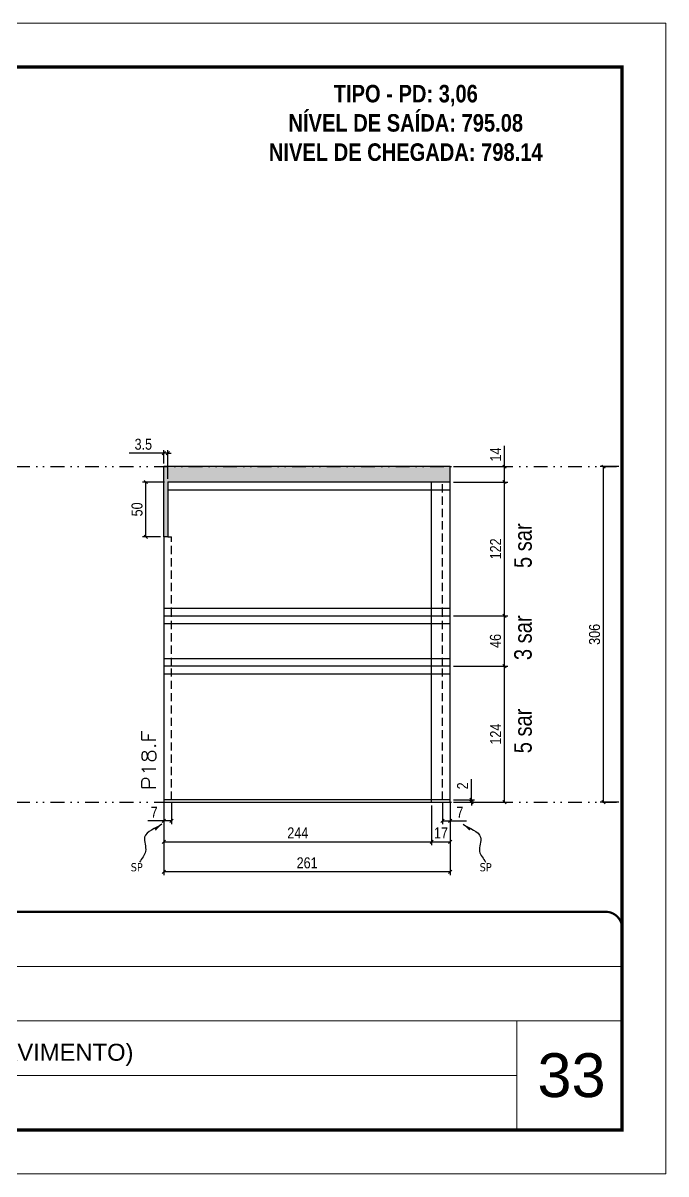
# Model space of a CAD drawing. Extents: x 14400 to 27878, y -21631 to 6985.
# Drawn here: x 15312 to 15898, y -3254 to -2204 of the extents above; entities that cross this region are included whole.
import ezdxf

# ---------------------------------------------------------------- set-up
doc = ezdxf.new("R2010")
doc.units = 0
for name, pattern in [('CONTINUO', [0]), ('DASHED', [0.75, 0.5, -0.25]), ('DIVIDE2', [0.625, 0.25, -0.125, 0, -0.125, 0, -0.125]), ('HIDDEN', [0.375, 0.25, -0.125])]:
    doc.linetypes.add(name, pattern=pattern)
for name, color, linetype, lineweight in [('CARIMBO', 255, 'Continuous', 9), ('Folhas', 255, 'Continuous', 9), ('SARRAFO DE PRESSAO', 251, 'DASHED', 9), ('Texto Seção', 7, 'Continuous', 15)]:
    doc.layers.add(name, color=color, linetype=linetype, lineweight=lineweight)
for name, color, linetype in [('COTA', 241, 'Continuous'), ('NOMENCLATURA', 7, 'Continuous'), ('Nível', 160, 'Continuous'), ('Painéis', 200, 'Continuous'), ('SARR_2.2x7', 40, 'Continuous'), ('Sarrafo de Pressão', 42, 'HIDDEN'), ('texto', 7, 'Continuous')]:
    doc.layers.add(name, color=color, linetype=linetype)
doc.styles.add('ARIAL', font='arial.ttf')
doc.styles.add('ARIAL_NARROW', font='ARIALN.TTF', dxfattribs={"height": 0.2})
doc.styles.add('COTA TECNICA', font='techl___.ttf', dxfattribs={"height": 10})
doc.styles.add('COTA TECNICA-50', font='techl___.ttf', dxfattribs={"height": 10})
doc.styles.add('REGUA-120', font='ROMANS.shx', dxfattribs={"height": 15})
doc.styles.add('ROMANC', font='techb___.ttf', dxfattribs={"height": 2.5})
doc.styles.get("Standard").update_dxf_attribs({"font": 'arial.ttf'})
doc.dimstyles.new('COTA PAINEL-50', dxfattribs={"dimtxt": 10, "dimasz": 3, "dimexe": 3, "dimexo": 3, "dimgap": 3, "dimtad": 1, "dimdec": 1, "dimzin": 12, "dimdsep": 46, "dimtxsty": 'COTA TECNICA-50', "dimblk1": 'OBLIQUE', "dimblk2": 'OBLIQUE', "dimsah": 1, "dimcen": 0.9, "dimclrd": 4, "dimclre": 4, "dimclrt": 240, "dimadec": 1, "dimazin": 3, "dimtfac": 1, "dimtdec": 1, "dimtmove": 0, "dimatfit": 3, "dimfxl": 1, "dimtolj": 1, "dimtzin": 12, "dimarcsym": 0})
doc.dimstyles.new('PAINEL', dxfattribs={"dimtxt": 10, "dimasz": 3, "dimexe": 3, "dimexo": 3, "dimgap": 3, "dimtad": 1, "dimdec": 1, "dimzin": 12, "dimdsep": 46, "dimtxsty": 'COTA TECNICA', "dimblk1": 'OBLIQUE', "dimblk2": 'OBLIQUE', "dimsah": 1, "dimcen": 0.9, "dimclrd": 4, "dimclre": 4, "dimclrt": 240, "dimadec": 1, "dimazin": 3, "dimtfac": 1, "dimtdec": 1, "dimtmove": 0, "dimatfit": 3, "dimfxl": 1, "dimtolj": 1, "dimtzin": 12, "dimarcsym": 0})
doc.dimstyles.get("Standard").update_dxf_attribs({"dimtxt": 0.18, "dimasz": 0.18, "dimexe": 0.18, "dimexo": 0.0625, "dimgap": 0.09, "dimtad": 0, "dimtih": 1, "dimtoh": 1, "dimdec": 4, "dimzin": 0, "dimdsep": 46, "dimtxsty": 'Standard', "dimcen": 0.09, "dimadec": 0, "dimazin": 0, "dimtfac": 1, "dimtdec": 4, "dimtofl": 0, "dimtmove": 0, "dimatfit": 3, "dimfxl": 1, "dimtolj": 1, "dimtzin": 0, "dimarcsym": 0})

# ---------------------------------------------------------------- blocks, each defined once
blk = doc.blocks.new('9999999999')
at = {"color": 30, "linetype": 'CONTINUO'}
for p, q in [((98564.6, 34379.6), (99584, 34379.6)), ((98564.6, 34329.8), (99488, 34329.8)), ((99584, 34329.8), (99488, 34329.8)), ((99488, 34329.8), (99488, 34230.2)), ((98564.6, 34280), (99488, 34280))]:
    blk.add_line(p, q, dxfattribs=at)
at = {"color": 30, "linetype": 'CONTINUO', "const_width": 2}
blk.add_lwpolyline([(99584, 34230.2), (99584, 34414.4, 0.414214), (99569, 34429.4), (98229, 34429.4, 0.414214), (98214, 34414.4), (98214, 34245.2, 0.414214), (98229, 34230.2), (99584, 34230.2)], format="xyb", dxfattribs=at)
at = {"layer": 'Folhas'}
blk.add_lwpolyline([(98139, 34190.2), (99624, 34190.2), (99624, 35240.2), (98139, 35240.2)], close=True, dxfattribs=at)
at = {"layer": 'Folhas', "color": 30, "const_width": 3}
blk.add_lwpolyline([(98214, 34230.2), (99584, 34230.2), (99584, 35200.2), (98214, 35200.2)], close=True, dxfattribs=at)
at = {"color": 7, "linetype": 'Continuous', "ltscale": 5, "style": 'ARIAL'}
blk.add_text('TIPO (7° AO 21° PAVIMENTO)', height=15.483, dxfattribs=at).set_placement((98837.7, 34293.5))
blk = doc.blocks.new('_Oblique')
at = {"color": 0, "linetype": 'ByBlock', "lineweight": -2}
blk.add_line((-0.5, -0.5), (0.5, 0.5), dxfattribs=at)
blk = doc.blocks.new('*D1897')
at = {"layer": 'COTA', "color": 4, "lineweight": -2, "transparency": 16777216}
for p, q in [((15440.9, -2915.6), (15440.9, -2981.2)), ((15701.9, -2915.6), (15701.9, -2981.2)), ((15701.9, -2978.2), (15440.9, -2978.2))]:
    blk.add_line(p, q, dxfattribs=at)
at = {"layer": 'Defpoints', "color": 0, "transparency": 16777216}
for p in [(15440.9, -2912.6), (15701.9, -2912.6), (15440.9, -2978.2)]:
    blk.add_point(p, dxfattribs=at)
at = {"layer": 'COTA', "color": 4, "lineweight": -2, "transparency": 16777216, "xscale": 3, "yscale": 3, "zscale": 3, "rotation": 180}
blk.add_blockref('_Oblique', (15440.9, -2978.2), dxfattribs=at)
at = {"layer": 'COTA', "color": 4, "lineweight": -2, "transparency": 16777216, "xscale": 3, "yscale": 3, "zscale": 3}
blk.add_blockref('_Oblique', (15701.9, -2978.2), dxfattribs=at)
at = {"layer": 'COTA', "color": 240, "transparency": 16777216, "insert": (15571.4, -2970.1), "char_height": 10, "attachment_point": 5, "style": 'COTA TECNICA'}
blk.add_mtext('\\A1;261', dxfattribs=at)
blk = doc.blocks.new('*D1898')
at = {"layer": 'COTA', "color": 4, "lineweight": -2, "transparency": 16777216}
for p, q in [((15694.9, -2915.6), (15694.9, -2934.8)), ((15701.9, -2917.6), (15701.9, -2934.8)), ((15694.9, -2931.8), (15701.9, -2931.8)), ((15701.9, -2931.8), (15716.6, -2931.8))]:
    blk.add_line(p, q, dxfattribs=at)
at = {"layer": 'Defpoints', "color": 0, "transparency": 16777216}
for p in [(15694.9, -2912.6), (15701.9, -2914.6), (15701.9, -2931.8)]:
    blk.add_point(p, dxfattribs=at)
at = {"layer": 'COTA', "color": 4, "lineweight": -2, "transparency": 16777216, "xscale": 3, "yscale": 3, "zscale": 3, "rotation": 180}
blk.add_blockref('_Oblique', (15694.9, -2931.8), dxfattribs=at)
at = {"layer": 'COTA', "color": 4, "lineweight": -2, "transparency": 16777216, "xscale": 3, "yscale": 3, "zscale": 3}
blk.add_blockref('_Oblique', (15701.9, -2931.8), dxfattribs=at)
at = {"layer": 'COTA', "color": 240, "transparency": 16777216, "insert": (15710.7, -2923.8), "char_height": 10, "attachment_point": 5, "style": 'COTA TECNICA-50'}
blk.add_mtext('\\A1;7', dxfattribs=at)
blk = doc.blocks.new('*D1899')
at = {"layer": 'COTA', "color": 4, "lineweight": -2, "transparency": 16777216}
for p, q in [((15440.9, -2917.6), (15440.9, -2934.8)), ((15447.9, -2915.6), (15447.9, -2934.8)), ((15440.9, -2931.8), (15426.1, -2931.8)), ((15447.9, -2931.8), (15440.9, -2931.8))]:
    blk.add_line(p, q, dxfattribs=at)
at = {"layer": 'Defpoints', "color": 0, "transparency": 16777216}
for p in [(15440.9, -2914.6), (15447.9, -2912.6), (15440.9, -2931.8)]:
    blk.add_point(p, dxfattribs=at)
at = {"layer": 'COTA', "color": 4, "lineweight": -2, "transparency": 16777216, "xscale": 3, "yscale": 3, "zscale": 3, "rotation": 180}
blk.add_blockref('_Oblique', (15440.9, -2931.8), dxfattribs=at)
at = {"layer": 'COTA', "color": 4, "lineweight": -2, "transparency": 16777216, "xscale": 3, "yscale": 3, "zscale": 3}
blk.add_blockref('_Oblique', (15447.9, -2931.8), dxfattribs=at)
at = {"layer": 'COTA', "color": 240, "transparency": 16777216, "insert": (15432, -2923.8), "char_height": 10, "attachment_point": 5, "style": 'COTA TECNICA-50'}
blk.add_mtext('\\A1;7', dxfattribs=at)
blk = doc.blocks.new('*D1900')
at = {"layer": 'COTA', "color": 4, "lineweight": -2, "transparency": 16777216}
for p, q in [((15721.1, -2912.6), (15721.1, -2893.8)), ((15704.9, -2912.6), (15724.1, -2912.6)), ((15704.9, -2914.6), (15724.1, -2914.6)), ((15721.1, -2914.6), (15721.1, -2912.6)), ((15721.1, -2914.6), (15721.1, -2917.6))]:
    blk.add_line(p, q, dxfattribs=at)
at = {"layer": 'Defpoints', "color": 0, "transparency": 16777216}
for p in [(15701.9, -2912.6), (15701.9, -2914.6), (15721.1, -2914.6)]:
    blk.add_point(p, dxfattribs=at)
at = {"layer": 'COTA', "color": 4, "lineweight": -2, "transparency": 16777216, "xscale": 3, "yscale": 3, "zscale": 3}
for p, rotation in [((15721.1, -2912.6), 270), ((15721.1, -2914.6), 90)]:
    blk.add_blockref('_Oblique', p, dxfattribs=dict(at, rotation=rotation))
at = {"layer": 'COTA', "color": 240, "transparency": 16777216, "insert": (15713.1, -2899.8), "char_height": 10, "attachment_point": 5, "rotation": 90, "style": 'COTA TECNICA-50'}
blk.add_mtext('\\A1;2', dxfattribs=at)
blk = doc.blocks.new('*D1901')
at = {"layer": 'COTA', "color": 4, "lineweight": -2, "transparency": 16777216}
for p, q in [((15684.9, -2917.6), (15684.9, -2953.8)), ((15701.9, -2917.6), (15701.9, -2953.8)), ((15684.9, -2950.8), (15701.9, -2950.8))]:
    blk.add_line(p, q, dxfattribs=at)
at = {"layer": 'Defpoints', "color": 0, "transparency": 16777216}
for p in [(15684.9, -2914.6), (15701.9, -2914.6), (15701.9, -2950.8)]:
    blk.add_point(p, dxfattribs=at)
at = {"layer": 'COTA', "color": 4, "lineweight": -2, "transparency": 16777216, "xscale": 3, "yscale": 3, "zscale": 3, "rotation": 180}
blk.add_blockref('_Oblique', (15684.9, -2950.8), dxfattribs=at)
at = {"layer": 'COTA', "color": 4, "lineweight": -2, "transparency": 16777216, "xscale": 3, "yscale": 3, "zscale": 3}
blk.add_blockref('_Oblique', (15701.9, -2950.8), dxfattribs=at)
at = {"layer": 'COTA', "color": 240, "transparency": 16777216, "insert": (15693.4, -2942.7), "char_height": 10, "attachment_point": 5, "style": 'COTA TECNICA'}
blk.add_mtext('\\A1;17', dxfattribs=at)
blk = doc.blocks.new('*D1902')
at = {"layer": 'COTA', "color": 4, "lineweight": -2, "transparency": 16777216}
for p, q in [((15440.9, -2917.6), (15440.9, -2953.8)), ((15684.9, -2917.6), (15684.9, -2953.8)), ((15440.9, -2950.8), (15684.9, -2950.8))]:
    blk.add_line(p, q, dxfattribs=at)
at = {"layer": 'Defpoints', "color": 0, "transparency": 16777216}
for p in [(15440.9, -2914.6), (15684.9, -2914.6), (15684.9, -2950.8)]:
    blk.add_point(p, dxfattribs=at)
at = {"layer": 'COTA', "color": 4, "lineweight": -2, "transparency": 16777216, "xscale": 3, "yscale": 3, "zscale": 3, "rotation": 180}
blk.add_blockref('_Oblique', (15440.9, -2950.8), dxfattribs=at)
at = {"layer": 'COTA', "color": 4, "lineweight": -2, "transparency": 16777216, "xscale": 3, "yscale": 3, "zscale": 3}
blk.add_blockref('_Oblique', (15684.9, -2950.8), dxfattribs=at)
at = {"layer": 'COTA', "color": 240, "transparency": 16777216, "insert": (15562.9, -2942.7), "char_height": 10, "attachment_point": 5, "style": 'COTA TECNICA'}
blk.add_mtext('\\A1;244', dxfattribs=at)
blk = doc.blocks.new('*D1907')
at = {"layer": 'COTA', "color": 4, "lineweight": -2, "transparency": 16777216}
for p, q in [((15704.9, -2790.6), (15754.2, -2790.6)), ((15751.2, -2914.6), (15751.2, -2790.6)), ((15704.9, -2914.6), (15754.2, -2914.6))]:
    blk.add_line(p, q, dxfattribs=at)
at = {"layer": 'Defpoints', "color": 0, "transparency": 16777216}
for p in [(15701.9, -2790.6), (15751.2, -2790.6), (15701.9, -2914.6)]:
    blk.add_point(p, dxfattribs=at)
at = {"layer": 'COTA', "color": 4, "lineweight": -2, "transparency": 16777216, "xscale": 3, "yscale": 3, "zscale": 3}
for p, rotation in [((15751.2, -2790.6), 90), ((15751.2, -2914.6), 270)]:
    blk.add_blockref('_Oblique', p, dxfattribs=dict(at, rotation=rotation))
at = {"layer": 'COTA', "color": 240, "transparency": 16777216, "insert": (15743.2, -2852.6), "char_height": 10, "attachment_point": 5, "rotation": 90, "style": 'COTA TECNICA'}
blk.add_mtext('\\A1;124', dxfattribs=at)
blk = doc.blocks.new('*D1909')
at = {"layer": 'COTA', "color": 4, "lineweight": -2, "transparency": 16777216}
for p, q in [((15441.4, -2622.6), (15421.5, -2622.6)), ((15424.5, -2672.6), (15424.5, -2622.6)), ((15437.9, -2672.6), (15421.5, -2672.6))]:
    blk.add_line(p, q, dxfattribs=at)
at = {"layer": 'Defpoints', "color": 0, "transparency": 16777216}
for p in [(15424.5, -2622.6), (15444.4, -2622.6), (15440.9, -2672.6)]:
    blk.add_point(p, dxfattribs=at)
at = {"layer": 'COTA', "color": 4, "lineweight": -2, "transparency": 16777216, "xscale": 3, "yscale": 3, "zscale": 3}
for p, rotation in [((15424.5, -2622.6), 90), ((15424.5, -2672.6), 270)]:
    blk.add_blockref('_Oblique', p, dxfattribs=dict(at, rotation=rotation))
at = {"layer": 'COTA', "color": 240, "transparency": 16777216, "insert": (15416.4, -2647.6), "char_height": 10, "attachment_point": 5, "rotation": 90, "style": 'COTA TECNICA'}
blk.add_mtext('\\A1;50', dxfattribs=at)
blk = doc.blocks.new('*D1910')
at = {"layer": 'COTA', "color": 4, "lineweight": -2, "transparency": 16777216}
for p, q in [((15440.9, -2605.6), (15440.9, -2593.4)), ((15444.4, -2619.6), (15444.4, -2593.4)), ((15440.9, -2596.4), (15409.3, -2596.4)), ((15444.4, -2596.4), (15440.9, -2596.4)), ((15444.4, -2596.4), (15447.4, -2596.4))]:
    blk.add_line(p, q, dxfattribs=at)
at = {"layer": 'Defpoints', "color": 0, "transparency": 16777216}
for p in [(15440.9, -2596.4), (15440.9, -2608.6), (15444.4, -2622.6)]:
    blk.add_point(p, dxfattribs=at)
at = {"layer": 'COTA', "color": 4, "lineweight": -2, "transparency": 16777216, "xscale": 3, "yscale": 3, "zscale": 3}
blk.add_blockref('_Oblique', (15440.9, -2596.4), dxfattribs=at)
at = {"layer": 'COTA', "color": 4, "lineweight": -2, "transparency": 16777216, "xscale": 3, "yscale": 3, "zscale": 3, "rotation": 180}
blk.add_blockref('_Oblique', (15444.4, -2596.4), dxfattribs=at)
at = {"layer": 'COTA', "color": 240, "transparency": 16777216, "insert": (15422.1, -2588.2), "char_height": 10, "attachment_point": 5, "style": 'COTA TECNICA'}
blk.add_mtext('\\A1;3.5', dxfattribs=at)
blk = doc.blocks.new('*D1924')
at = {"layer": 'COTA', "color": 4, "lineweight": -2, "transparency": 16777216}
for p, q in [((15855.5, -2608.6), (15838.6, -2608.6)), ((15841.6, -2914.6), (15841.6, -2608.6)), ((15855.5, -2914.6), (15838.6, -2914.6))]:
    blk.add_line(p, q, dxfattribs=at)
at = {"layer": 'Defpoints', "color": 0, "transparency": 16777216}
for p in [(15841.6, -2608.6), (15858.5, -2608.6), (15858.5, -2914.6)]:
    blk.add_point(p, dxfattribs=at)
at = {"layer": 'COTA', "color": 4, "lineweight": -2, "transparency": 16777216, "xscale": 3, "yscale": 3, "zscale": 3}
for p, rotation in [((15841.6, -2608.6), 90), ((15841.6, -2914.6), 270)]:
    blk.add_blockref('_Oblique', p, dxfattribs=dict(at, rotation=rotation))
at = {"layer": 'COTA', "color": 240, "transparency": 16777216, "insert": (15833.4, -2761.6), "char_height": 10, "attachment_point": 5, "rotation": 90, "style": 'COTA TECNICA'}
blk.add_mtext('\\A1;306', dxfattribs=at)
blk = doc.blocks.new('*D1936')
at = {"layer": 'COTA', "color": 4, "lineweight": -2, "transparency": 16777216}
for p, q in [((15704.9, -2744.6), (15754.2, -2744.6)), ((15751.2, -2790.6), (15751.2, -2744.6)), ((15704.9, -2790.6), (15754.2, -2790.6))]:
    blk.add_line(p, q, dxfattribs=at)
at = {"layer": 'Defpoints', "color": 0, "transparency": 16777216}
for p in [(15701.9, -2744.6), (15751.2, -2744.6), (15701.9, -2790.6)]:
    blk.add_point(p, dxfattribs=at)
at = {"layer": 'COTA', "color": 4, "lineweight": -2, "transparency": 16777216, "xscale": 3, "yscale": 3, "zscale": 3}
for p, rotation in [((15751.2, -2744.6), 90), ((15751.2, -2790.6), 270)]:
    blk.add_blockref('_Oblique', p, dxfattribs=dict(at, rotation=rotation))
at = {"layer": 'COTA', "color": 240, "transparency": 16777216, "insert": (15743.1, -2767.6), "char_height": 10, "attachment_point": 5, "rotation": 90, "style": 'COTA TECNICA'}
blk.add_mtext('\\A1;46', dxfattribs=at)
blk = doc.blocks.new('*D1937')
at = {"layer": 'COTA', "color": 4, "lineweight": -2, "transparency": 16777216}
for p, q in [((15704.9, -2622.6), (15754.2, -2622.6)), ((15751.2, -2744.6), (15751.2, -2622.6)), ((15704.9, -2744.6), (15754.2, -2744.6))]:
    blk.add_line(p, q, dxfattribs=at)
at = {"layer": 'Defpoints', "color": 0, "transparency": 16777216}
for p in [(15701.9, -2622.6), (15751.2, -2622.6), (15701.9, -2744.6)]:
    blk.add_point(p, dxfattribs=at)
at = {"layer": 'COTA', "color": 4, "lineweight": -2, "transparency": 16777216, "xscale": 3, "yscale": 3, "zscale": 3}
for p, rotation in [((15751.2, -2622.6), 90), ((15751.2, -2744.6), 270)]:
    blk.add_blockref('_Oblique', p, dxfattribs=dict(at, rotation=rotation))
at = {"layer": 'COTA', "color": 240, "transparency": 16777216, "insert": (15743.2, -2683.6), "char_height": 10, "attachment_point": 5, "rotation": 90, "style": 'COTA TECNICA'}
blk.add_mtext('\\A1;122', dxfattribs=at)
blk = doc.blocks.new('*D1938')
at = {"layer": 'COTA', "color": 4, "lineweight": -2, "transparency": 16777216}
for p, q in [((15751.2, -2608.6), (15751.2, -2589.5)), ((15704.9, -2608.6), (15754.2, -2608.6)), ((15751.2, -2622.6), (15751.2, -2608.6)), ((15704.9, -2622.6), (15754.2, -2622.6))]:
    blk.add_line(p, q, dxfattribs=at)
at = {"layer": 'Defpoints', "color": 0, "transparency": 16777216}
for p in [(15701.9, -2608.6), (15751.2, -2608.6), (15701.9, -2622.6)]:
    blk.add_point(p, dxfattribs=at)
at = {"layer": 'COTA', "color": 4, "lineweight": -2, "transparency": 16777216, "xscale": 3, "yscale": 3, "zscale": 3}
for p, rotation in [((15751.2, -2608.6), 90), ((15751.2, -2622.6), 270)]:
    blk.add_blockref('_Oblique', p, dxfattribs=dict(at, rotation=rotation))
at = {"layer": 'COTA', "color": 240, "transparency": 16777216, "insert": (15743.2, -2597.5), "char_height": 10, "attachment_point": 5, "rotation": 90, "style": 'COTA TECNICA'}
blk.add_mtext('\\A1;14', dxfattribs=at)

msp = doc.modelspace()

# ---------------------------------------------------------------- hatches: boundary and pattern name
at = {"layer": 'COTA'}
h = msp.add_hatch(dxfattribs=at)
h.set_pattern_fill('AR-CONC', color=256, scale=0.03)
h.paths.add_polyline_path([(15701.878, -2622.59), (15701.878, -2608.59), (15440.878, -2608.59), (15440.878, -2672.59), (15444.378, -2672.59), (15444.378, -2622.59)])

# ---------------------------------------------------------------- linework, layer by layer
for p, q in [((15440.878, -2672.59), (15440.878, -2608.59)), ((15701.878, -2608.59), (15440.878, -2608.59)), ((15701.878, -2622.59), (15701.878, -2608.59)), ((15444.378, -2672.59), (15447.878, -2672.59))]:
    msp.add_line(p, q, dxfattribs=at)
at = {"layer": 'Nível', "color": 4, "linetype": 'DIVIDE2', "ltscale": 50}
for p, q in [((14488.467, -2608.59), (15858.467, -2608.59)), ((14488.467, -2914.59), (15858.467, -2914.59))]:
    msp.add_line(p, q, dxfattribs=at)
at = {"layer": 'Painéis'}
for p, q in [((15444.378, -2622.59), (15701.878, -2622.59)), ((15444.378, -2622.59), (15444.378, -2672.59)), ((15684.878, -2914.59), (15684.878, -2622.59)), ((15701.878, -2912.59), (15701.878, -2622.59)), ((15440.878, -2672.59), (15440.878, -2912.59)), ((15444.378, -2672.59), (15440.878, -2672.59)), ((15440.878, -2744.59), (15701.878, -2744.59)), ((15701.878, -2790.59), (15440.878, -2790.59))]:
    msp.add_line(p, q, dxfattribs=at)
msp.add_lwpolyline([(15701.878, -2912.59), (15440.878, -2912.59), (15440.878, -2914.59), (15701.878, -2914.59)], close=True, dxfattribs=at)
at = {"layer": 'SARR_2.2x7'}
for p, q in [((15444.378, -2629.59), (15701.878, -2629.59)), ((15440.878, -2737.59), (15701.878, -2737.59)), ((15440.878, -2751.59), (15701.878, -2751.59)), ((15440.878, -2783.59), (15701.878, -2783.59)), ((15440.878, -2797.59), (15701.878, -2797.59))]:
    msp.add_line(p, q, dxfattribs=at)
at = {"layer": 'Sarrafo de Pressão', "ltscale": 30}
for p, q in [((15694.878, -2744.59), (15694.878, -2622.59)), ((15447.878, -2744.59), (15447.878, -2672.59)), ((15447.878, -2790.59), (15447.878, -2744.59)), ((15694.878, -2790.59), (15694.878, -2744.59)), ((15447.878, -2912.59), (15447.878, -2790.59)), ((15694.878, -2912.59), (15694.878, -2790.59))]:
    msp.add_line(p, q, dxfattribs=at)

# ---------------------------------------------------------------- block references
at = {"layer": 'SARRAFO DE PRESSAO', "color": 6, "linetype": 'ByBlock'}
msp.add_blockref('9999999999', (-83725.511, -37444.079), dxfattribs=at)

# ---------------------------------------------------------------- texts
at = {"layer": 'CARIMBO', "style": 'ARIAL'}
msp.add_text('33', height=40, dxfattribs=at).set_placement((15781.328, -3183.73))
at = {"layer": 'NOMENCLATURA', "style": 'ARIAL_NARROW'}
for s, p in [('5 sar', (15776.121, -2701.072)), ('3 sar', (15776.121, -2785.072)), ('5 sar', (15776.121, -2870.072))]:
    msp.add_text(s, height=16, rotation=90, dxfattribs=at).set_placement(p)
at = {"layer": 'NOMENCLATURA', "color": 2, "insert": (15661.306, -2260.288), "char_height": 16, "attachment_point": 2, "style": 'ROMANC'}
msp.add_mtext_dynamic_manual_height_columns('TIPO - PD: 3,06\\PNÍVEL DE SAÍDA: 795.08\\PNIVEL DE CHEGADA: 798.14', width=432.35115, gutter_width=1, heights=[0], dxfattribs=at)
at = {"layer": 'texto', "color": 0, "char_height": 7.5, "attachment_point": 5}
for insert in [(15416.101, -2974.082), (15734.125, -2974.082)]:
    msp.add_mtext('{\\fTahoma|b0|i0|c0|p34;\\C4;SP}', dxfattribs=dict(at, insert=insert))
at = {"layer": 'Texto Seção', "style": 'REGUA-120', "width": 1.1}
msp.add_text('P18.F', height=13, rotation=90, dxfattribs=at).set_placement((15433.629, -2903.827))

# ---------------------------------------------------------------- dimensions: what is measured, and where the dimension line sits
at = {"layer": 'COTA'}
for base, p1, p2, dimstyle, picture, middle in [((15440.878, -2596.396), (15444.378, -2622.59), (15440.878, -2608.59), 'PAINEL', '*D1910', (15422.075, -2588.176)), ((15684.878, -2950.77), (15440.878, -2914.59), (15684.878, -2914.59), 'PAINEL', '*D1902', (15562.878, -2942.697)), ((15701.878, -2931.832), (15694.878, -2912.59), (15701.878, -2914.59), 'COTA PAINEL-50', '*D1898', (15710.743, -2923.759))]:
    dim = msp.add_linear_dim(base=base, p1=p1, p2=p2, dimstyle=dimstyle, dxfattribs=at)
    dim.commit()
    dim.dimension.update_dxf_attribs({"geometry": picture, "text_midpoint": middle})
for base, p1, p2, angle, dimstyle, picture, middle in [((15751.245, -2608.59), (15701.878, -2622.59), (15701.878, -2608.59), 90, 'PAINEL', '*D1938', (15743.172, -2597.532)), ((15841.632, -2608.59), (15858.467, -2914.59), (15858.467, -2608.59), 90, 'PAINEL', '*D1924', (15833.413, -2761.59)), ((15424.486, -2622.59), (15440.878, -2672.59), (15444.378, -2622.59), 90, 'PAINEL', '*D1909', (15416.376, -2647.59)), ((15751.245, -2744.59), (15701.878, -2790.59), (15701.878, -2744.59), 90, 'PAINEL', '*D1936', (15743.143, -2767.59)), ((15751.245, -2790.59), (15701.878, -2914.59), (15701.878, -2790.59), 90, 'PAINEL', '*D1907', (15743.172, -2852.59)), ((15440.878, -2931.832), (15447.878, -2912.59), (15440.878, -2914.59), 180, 'COTA PAINEL-50', '*D1899', (15432.012, -2923.759))]:
    dim = msp.add_linear_dim(base=base, p1=p1, p2=p2, angle=angle, dimstyle=dimstyle, dxfattribs=at)
    dim.commit()
    dim.dimension.update_dxf_attribs({"geometry": picture, "text_midpoint": middle})
for base, p1, p2, angle, override, picture, middle in [((15751.245, -2622.59), (15701.878, -2744.59), (15701.878, -2622.59), 90, {"dimtmove": 1}, '*D1937', (15743.187, -2683.59)), ((15440.878, -2978.208), (15701.878, -2912.59), (15440.878, -2912.59), 180, {"dimarcsym": 2}, '*D1897', (15571.378, -2970.106))]:
    dim = msp.add_linear_dim(base=base, p1=p1, p2=p2, angle=angle, dimstyle='PAINEL', override=override, dxfattribs=at)
    dim.commit()
    dim.dimension.update_dxf_attribs({"geometry": picture, "text_midpoint": middle})
dim = msp.add_linear_dim(base=(15721.136, -2914.59), p1=(15701.878, -2912.59), p2=(15701.878, -2914.59), angle=90, dimstyle='COTA PAINEL-50', dxfattribs=at)
dim.commit()
dim.dimension.update_dxf_attribs({"geometry": '*D1900', "text_midpoint": (15721.136, -2899.844), "dimtype": 160})
dim = msp.add_linear_dim(base=(15701.878, -2950.77), p1=(15684.878, -2914.59), p2=(15701.878, -2914.59), dimstyle='PAINEL', override={"dimtmove": 1}, dxfattribs=at)
dim.commit()
dim.dimension.update_dxf_attribs({"geometry": '*D1901', "text_midpoint": (15693.378, -2942.697)})

# ---------------------------------------------------------------- leaders
at = {"layer": 'COTA', "path_type": 1}
for points in [[(15439.049, -2934.771), (15423.264, -2946.606), (15424.189, -2959.612), (15418.636, -2969.394)], [(15713.707, -2934.771), (15729.492, -2946.606), (15728.567, -2959.612), (15734.12, -2969.394)]]:
    msp.add_leader(points, dimstyle='Standard', override={"dimasz": 8}, dxfattribs=at)

doc.saveas('drawing.dxf')
